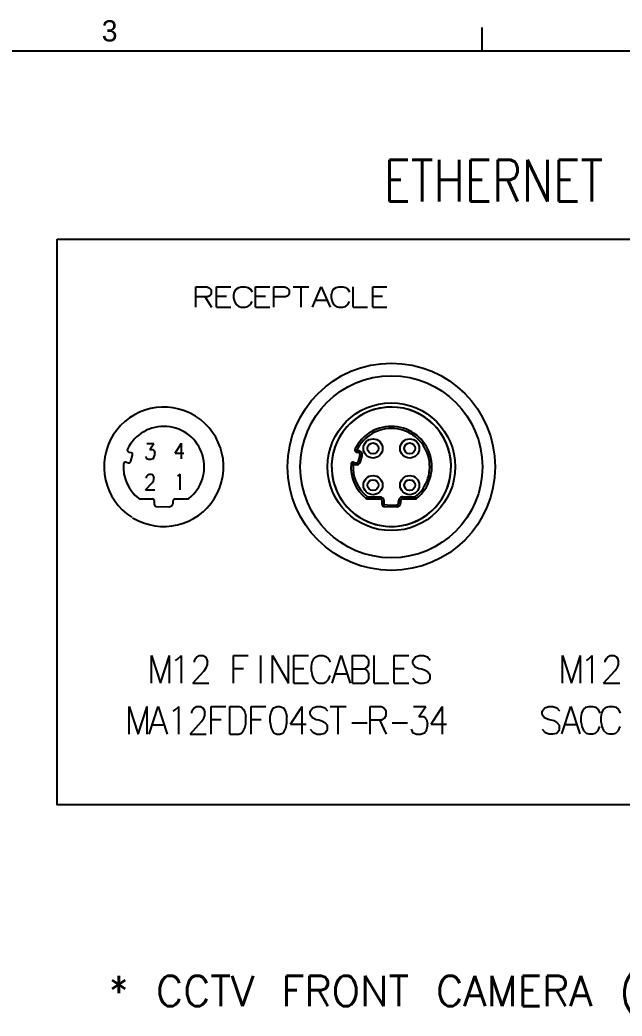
# Model space of a CAD drawing. Header units: millimetres. Extents: x 1063 to 1621, y 404 to 836.
# Drawn here: x 1434 to 1487.8, y 737.1 to 826.3 of the extents above; entities that cross this region are included whole.
import ezdxf
from ezdxf.enums import TextEntityAlignment as Align

# ---------------------------------------------------------------- set-up
doc = ezdxf.new("R2010")
doc.units = ezdxf.units.MM
doc.layers.add('현배선도', color=7, linetype='Continuous')
doc.styles.add('ROMANS', font='txt', dxfattribs={"height": 0.2})
doc.styles.get("Standard").update_dxf_attribs({"font": 'txt.shx', "bigfont": 'whgtxt.shx'})

msp = doc.modelspace()

# ---------------------------------------------------------------- linework, layer by layer
at = {"color": 6, "linetype": 'Continuous'}
msp.add_line((1475.307, 823.49), (1475.307, 825.594), dxfattribs=at)
at = {"color": 5, "linetype": 'Continuous'}
msp.add_line((1075.257, 823.49), (1608.657, 823.49), dxfattribs=at)
at = {"color": 7, "linetype": 'Continuous'}
for p, q in [((1449.692, 802.365), (1450.681, 802.365)), ((1449.692, 800.561), (1449.692, 802.365)), ((1450.681, 802.365), (1450.885, 802.278)), ((1450.885, 802.278), (1451.089, 802.074)), ((1451.089, 801.783), (1451.089, 802.074)), ((1451.554, 802.365), (1452.835, 802.365)), ((1451.554, 800.561), (1451.554, 802.365)), ((1453.097, 801.667), (1453.155, 801.929)), ((1453.155, 801.929), (1453.3, 802.162)), ((1453.3, 802.162), (1453.533, 802.307)), ((1453.533, 802.307), (1453.766, 802.365)), ((1453.766, 802.365), (1454.115, 802.365)), ((1454.115, 802.365), (1454.348, 802.307)), ((1454.348, 802.307), (1454.581, 802.162)), ((1454.581, 802.162), (1454.726, 801.929)), ((1455.046, 802.365), (1456.327, 802.365)), ((1455.046, 800.561), (1455.046, 802.365)), ((1456.676, 802.365), (1457.666, 802.365)), ((1456.676, 800.561), (1456.676, 802.365)), ((1457.666, 802.365), (1457.869, 802.278)), ((1457.869, 802.278), (1458.073, 802.074)), ((1458.073, 801.783), (1458.073, 802.074)), ((1458.422, 802.365), (1459.819, 802.365)), ((1459.121, 800.561), (1459.121, 802.365)), ((1460.139, 800.561), (1460.925, 802.365)), ((1460.925, 802.365), (1461.711, 800.561)), ((1461.827, 801.667), (1461.885, 801.929)), ((1461.885, 801.929), (1462.031, 802.162)), ((1462.031, 802.162), (1462.264, 802.307)), ((1462.264, 802.307), (1462.496, 802.365)), ((1462.496, 802.365), (1462.846, 802.365)), ((1462.846, 802.365), (1463.078, 802.307)), ((1463.078, 802.307), (1463.311, 802.162)), ((1463.311, 802.162), (1463.457, 801.929)), ((1463.777, 800.561), (1463.777, 802.365)), ((1465.523, 802.365), (1466.803, 802.365)), ((1465.523, 800.561), (1465.523, 802.365)), ((1449.692, 801.492), (1450.739, 801.492)), ((1450.507, 801.492), (1451.089, 800.561)), ((1450.739, 801.492), (1450.943, 801.609)), ((1450.943, 801.609), (1451.089, 801.783)), ((1451.554, 801.521), (1452.427, 801.521)), ((1453.097, 801.318), (1453.097, 801.667)), ((1453.097, 801.318), (1453.155, 801.056)), ((1453.155, 801.056), (1453.3, 800.794)), ((1454.581, 800.794), (1454.726, 801.056)), ((1455.046, 801.521), (1455.919, 801.521)), ((1456.676, 801.492), (1457.724, 801.492)), ((1457.724, 801.492), (1457.927, 801.609)), ((1457.927, 801.609), (1458.073, 801.783)), ((1460.401, 801.172), (1461.449, 801.172)), ((1461.827, 801.318), (1461.827, 801.667)), ((1461.827, 801.318), (1461.885, 801.056)), ((1461.885, 801.056), (1462.031, 800.794)), ((1463.311, 800.794), (1463.457, 801.056)), ((1465.523, 801.521), (1466.396, 801.521)), ((1451.554, 800.561), (1452.835, 800.561)), ((1453.3, 800.794), (1453.533, 800.619)), ((1453.533, 800.619), (1453.766, 800.561)), ((1453.766, 800.561), (1454.115, 800.561)), ((1454.115, 800.561), (1454.348, 800.619)), ((1454.348, 800.619), (1454.581, 800.794)), ((1455.046, 800.561), (1456.327, 800.561)), ((1462.031, 800.794), (1462.264, 800.619)), ((1462.264, 800.619), (1462.496, 800.561)), ((1462.496, 800.561), (1462.846, 800.561)), ((1462.846, 800.561), (1463.078, 800.619)), ((1463.078, 800.619), (1463.311, 800.794)), ((1463.777, 800.561), (1465.057, 800.561)), ((1465.523, 800.561), (1466.803, 800.561)), ((1445.313, 788.335), (1445.941, 788.335)), ((1445.585, 787.814), (1445.941, 788.335)), ((1445.585, 787.814), (1445.822, 787.814)), ((1445.822, 787.814), (1445.924, 787.746)), ((1445.924, 787.746), (1445.975, 787.678)), ((1445.975, 787.678), (1446.026, 787.475)), ((1447.848, 787.476), (1448.425, 788.382)), ((1448.425, 786.978), (1448.425, 788.382)), ((1463.939, 787.839), (1464.105, 787.758)), ((1464.057, 787.579), (1464.105, 787.758)), ((1464.106, 787.758), (1464.314, 787.702)), ((1464.266, 787.523), (1464.314, 787.702)), ((1443.694, 787.579), (1443.903, 787.523)), ((1443.89, 786.758), (1444.034, 787.295)), ((1445.194, 787.181), (1445.245, 787.067)), ((1445.245, 787.067), (1445.296, 786.999)), ((1445.296, 786.999), (1445.483, 786.932)), ((1445.483, 786.932), (1445.67, 786.932)), ((1445.67, 786.932), (1445.873, 786.999)), ((1445.873, 786.999), (1445.975, 787.135)), ((1445.975, 787.135), (1446.026, 787.339)), ((1446.026, 787.339), (1446.026, 787.475)), ((1447.848, 787.476), (1448.629, 787.476)), ((1464.057, 787.579), (1464.266, 787.523)), ((1464.254, 786.758), (1464.398, 787.295)), ((1464.254, 786.758), (1464.433, 786.71)), ((1464.398, 787.295), (1464.577, 787.247)), ((1464.433, 786.71), (1464.577, 787.247)), ((1443.453, 786.682), (1443.662, 786.626)), ((1463.584, 786.516), (1463.769, 786.503)), ((1463.769, 786.503), (1463.817, 786.682)), ((1463.769, 786.503), (1463.978, 786.447)), ((1463.817, 786.682), (1464.026, 786.626)), ((1463.978, 786.447), (1464.026, 786.626)), ((1445.287, 785.314), (1445.355, 785.45)), ((1445.287, 785.246), (1445.287, 785.314)), ((1445.355, 785.45), (1445.406, 785.518)), ((1445.406, 785.518), (1445.525, 785.586)), ((1445.525, 785.586), (1445.728, 785.586)), ((1445.728, 785.586), (1445.847, 785.518)), ((1445.779, 784.816), (1445.898, 784.997)), ((1445.847, 785.518), (1445.898, 785.427)), ((1445.898, 785.427), (1445.949, 785.269)), ((1445.898, 784.997), (1445.949, 785.133)), ((1445.949, 785.133), (1445.949, 785.269)), ((1448.095, 785.418), (1448.281, 785.599)), ((1448.281, 784.196), (1448.281, 785.599)), ((1445.202, 784.183), (1445.779, 784.816)), ((1445.202, 784.183), (1446.017, 784.183)), ((1444.698, 783.381), (1445.81, 783.381)), ((1445.995, 782.886), (1445.995, 783.195)), ((1447.666, 783.043), (1447.666, 783.195)), ((1447.851, 783.381), (1448.963, 783.381)), ((1464.947, 783.421), (1465.062, 783.566)), ((1465.062, 783.381), (1465.062, 783.566)), ((1465.062, 783.566), (1466.174, 783.566)), ((1465.062, 783.381), (1466.174, 783.381)), ((1466.174, 783.381), (1466.174, 783.566)), ((1466.359, 782.886), (1466.359, 783.195)), ((1466.359, 783.195), (1466.545, 783.195)), ((1466.545, 782.886), (1466.545, 783.195)), ((1467.844, 783.043), (1467.844, 783.195)), ((1467.844, 783.195), (1468.03, 783.195)), ((1468.03, 783.043), (1468.03, 783.195)), ((1468.215, 783.381), (1468.215, 783.566)), ((1468.215, 783.566), (1469.327, 783.566)), ((1468.215, 783.381), (1469.327, 783.381)), ((1469.327, 783.381), (1469.327, 783.566)), ((1469.327, 783.566), (1469.442, 783.421)), ((1446.146, 782.703), (1447.348, 782.675)), ((1466.359, 782.886), (1466.545, 782.886)), ((1466.51, 782.703), (1466.545, 782.886)), ((1466.51, 782.703), (1467.712, 782.675)), ((1467.685, 782.859), (1467.712, 782.675)), ((1467.844, 783.043), (1468.03, 783.043)), ((1445.736, 769.357), (1446.544, 766.882)), ((1445.736, 766.882), (1445.736, 769.357)), ((1446.544, 766.882), (1447.353, 769.357)), ((1447.353, 766.882), (1447.353, 769.357)), ((1447.892, 768.917), (1448.071, 769.037)), ((1448.071, 769.037), (1448.4, 769.357)), ((1448.4, 766.882), (1448.4, 769.357)), ((1449.568, 768.878), (1449.688, 769.117)), ((1449.568, 768.758), (1449.568, 768.878)), ((1449.688, 769.117), (1449.778, 769.237)), ((1449.778, 769.237), (1449.987, 769.357)), ((1449.987, 769.357), (1450.347, 769.357)), ((1450.347, 769.357), (1450.556, 769.237)), ((1450.556, 769.237), (1450.646, 769.077)), ((1450.646, 769.077), (1450.736, 768.798)), ((1453.071, 769.357), (1454.388, 769.357)), ((1453.071, 766.882), (1453.071, 769.357)), ((1455.526, 766.882), (1455.526, 769.357)), ((1456.544, 766.882), (1456.544, 769.357)), ((1456.544, 769.357), (1457.981, 766.882)), ((1457.981, 766.882), (1457.981, 769.357)), ((1458.46, 769.357), (1459.778, 769.357)), ((1458.46, 766.882), (1458.46, 769.357)), ((1460.107, 768.758), (1460.257, 769.077)), ((1460.257, 769.077), (1460.496, 769.277)), ((1460.496, 769.277), (1460.736, 769.357)), ((1460.736, 769.357), (1461.095, 769.357)), ((1461.095, 769.357), (1461.334, 769.277)), ((1461.334, 769.277), (1461.574, 769.077)), ((1461.574, 769.077), (1461.724, 768.758)), ((1461.903, 766.882), (1462.712, 769.357)), ((1462.712, 769.357), (1463.52, 766.882)), ((1463.73, 769.357), (1464.747, 769.357)), ((1463.73, 766.882), (1463.73, 769.357)), ((1464.747, 769.357), (1464.957, 769.237)), ((1464.957, 769.237), (1465.167, 768.957)), ((1465.167, 768.558), (1465.167, 768.957)), ((1465.646, 766.882), (1465.646, 769.357)), ((1467.442, 769.357), (1468.759, 769.357)), ((1467.442, 766.882), (1467.442, 769.357)), ((1469.119, 768.917), (1469.358, 769.237)), ((1469.119, 768.638), (1469.119, 768.917)), ((1469.358, 769.237), (1469.717, 769.357)), ((1469.717, 769.357), (1470.077, 769.357)), ((1470.077, 769.357), (1470.436, 769.237)), ((1470.436, 769.237), (1470.675, 768.957)), ((1482.51, 769.362), (1483.318, 766.887)), ((1482.51, 766.887), (1482.51, 769.362)), ((1483.318, 766.887), (1484.127, 769.362)), ((1484.127, 766.887), (1484.127, 769.362)), ((1484.666, 768.923), (1484.845, 769.043)), ((1484.845, 769.043), (1485.175, 769.362)), ((1485.175, 766.887), (1485.175, 769.362)), ((1486.342, 768.883), (1486.462, 769.122)), ((1486.342, 768.763), (1486.342, 768.883)), ((1486.462, 769.122), (1486.552, 769.242)), ((1486.552, 769.242), (1486.761, 769.362)), ((1486.761, 769.362), (1487.121, 769.362)), ((1487.121, 769.362), (1487.33, 769.242)), ((1487.33, 769.242), (1487.42, 769.082)), ((1487.42, 769.082), (1487.51, 768.803)), ((1449.418, 766.882), (1450.436, 767.999)), ((1450.436, 767.999), (1450.646, 768.319)), ((1450.646, 768.319), (1450.736, 768.558)), ((1450.736, 768.558), (1450.736, 768.798)), ((1453.071, 768.199), (1453.969, 768.199)), ((1458.46, 768.199), (1459.358, 768.199)), ((1460.047, 768.398), (1460.107, 768.758)), ((1460.047, 767.919), (1460.047, 768.398)), ((1463.73, 768.159), (1464.807, 768.159)), ((1464.807, 768.159), (1465.017, 768.319)), ((1464.807, 768.159), (1465.017, 767.999)), ((1465.017, 768.319), (1465.167, 768.558)), ((1465.017, 767.999), (1465.167, 767.68)), ((1467.442, 768.199), (1468.34, 768.199)), ((1469.119, 768.638), (1469.328, 768.359)), ((1469.328, 768.359), (1469.658, 768.199)), ((1469.658, 768.199), (1469.897, 768.159)), ((1469.897, 768.159), (1470.167, 768.079)), ((1470.167, 768.079), (1470.436, 767.919)), ((1486.193, 766.887), (1487.21, 768.005)), ((1487.21, 768.005), (1487.42, 768.324)), ((1487.42, 768.324), (1487.51, 768.564)), ((1487.51, 768.564), (1487.51, 768.803)), ((1460.047, 767.919), (1460.107, 767.56)), ((1460.107, 767.56), (1460.257, 767.201)), ((1460.257, 767.201), (1460.496, 766.961)), ((1461.334, 766.961), (1461.574, 767.201)), ((1461.574, 767.201), (1461.724, 767.56)), ((1462.173, 767.72), (1463.25, 767.72)), ((1464.957, 767.001), (1465.167, 767.281)), ((1465.167, 767.281), (1465.167, 767.68)), ((1469.119, 767.321), (1469.358, 767.041)), ((1470.436, 767.919), (1470.675, 767.64)), ((1470.436, 766.961), (1470.675, 767.281)), ((1470.675, 767.281), (1470.675, 767.64)), ((1449.418, 766.882), (1450.856, 766.882)), ((1458.46, 766.882), (1459.778, 766.882)), ((1460.496, 766.961), (1460.736, 766.882)), ((1460.736, 766.882), (1461.095, 766.882)), ((1461.095, 766.882), (1461.334, 766.961)), ((1463.73, 766.882), (1464.747, 766.882)), ((1464.747, 766.882), (1464.957, 767.001)), ((1465.646, 766.882), (1466.963, 766.882)), ((1467.442, 766.882), (1468.759, 766.882)), ((1469.358, 767.041), (1469.717, 766.882)), ((1469.717, 766.882), (1470.077, 766.882)), ((1470.077, 766.882), (1470.436, 766.961)), ((1486.193, 766.887), (1487.63, 766.887)), ((1443.72, 764.802), (1444.528, 762.327)), ((1443.72, 762.327), (1443.72, 764.802)), ((1444.528, 762.327), (1445.337, 764.802)), ((1445.337, 762.327), (1445.337, 764.802)), ((1445.516, 762.327), (1446.325, 764.802)), ((1446.325, 764.802), (1447.133, 762.327)), ((1447.672, 764.363), (1447.852, 764.482)), ((1447.852, 764.482), (1448.181, 764.802)), ((1448.181, 762.327), (1448.181, 764.802)), ((1449.349, 764.323), (1449.468, 764.562)), ((1449.468, 764.562), (1449.558, 764.682)), ((1449.558, 764.682), (1449.768, 764.802)), ((1449.768, 764.802), (1450.127, 764.802)), ((1450.127, 764.802), (1450.337, 764.682)), ((1450.337, 764.682), (1450.426, 764.522)), ((1450.426, 764.522), (1450.516, 764.243)), ((1451.055, 764.802), (1452.372, 764.802)), ((1451.055, 762.327), (1451.055, 764.802)), ((1452.732, 764.802), (1453.57, 764.802)), ((1452.732, 762.327), (1452.732, 764.802)), ((1453.57, 764.802), (1453.78, 764.722)), ((1453.78, 764.722), (1453.959, 764.522)), ((1453.959, 764.522), (1454.079, 764.283)), ((1454.648, 764.802), (1455.965, 764.802)), ((1454.648, 762.327), (1454.648, 764.802)), ((1456.444, 764.283), (1456.654, 764.682)), ((1456.654, 764.682), (1456.983, 764.802)), ((1456.983, 764.802), (1457.223, 764.802)), ((1457.223, 764.802), (1457.552, 764.682)), ((1457.552, 764.682), (1457.762, 764.283)), ((1458.181, 763.205), (1459.199, 764.802)), ((1459.199, 762.327), (1459.199, 764.802)), ((1459.917, 764.363), (1460.157, 764.682)), ((1460.157, 764.682), (1460.516, 764.802)), ((1460.516, 764.802), (1460.875, 764.802)), ((1460.875, 764.802), (1461.235, 764.682)), ((1461.235, 764.682), (1461.474, 764.403)), ((1461.714, 764.802), (1463.151, 764.802)), ((1462.432, 762.327), (1462.432, 764.802)), ((1465.306, 764.802), (1466.324, 764.802)), ((1465.306, 762.327), (1465.306, 764.802)), ((1466.324, 764.802), (1466.534, 764.682)), ((1466.534, 764.682), (1466.743, 764.403)), ((1466.743, 764.003), (1466.743, 764.403)), ((1469.169, 764.802), (1470.276, 764.802)), ((1469.648, 763.884), (1470.276, 764.802)), ((1470.755, 763.205), (1471.773, 764.802)), ((1471.773, 762.327), (1471.773, 764.802)), ((1480.684, 764.368), (1480.924, 764.687)), ((1480.924, 764.687), (1481.283, 764.807)), ((1481.283, 764.807), (1481.642, 764.807)), ((1481.642, 764.807), (1482.002, 764.687)), ((1482.002, 764.687), (1482.241, 764.408)), ((1482.451, 762.332), (1483.259, 764.807)), ((1483.259, 764.807), (1484.067, 762.332)), ((1484.247, 764.208), (1484.397, 764.528)), ((1484.397, 764.528), (1484.636, 764.727)), ((1484.636, 764.727), (1484.876, 764.807)), ((1484.876, 764.807), (1485.235, 764.807)), ((1485.235, 764.807), (1485.475, 764.727)), ((1485.475, 764.727), (1485.714, 764.528)), ((1485.714, 764.528), (1485.864, 764.208)), ((1486.043, 764.208), (1486.193, 764.528)), ((1486.193, 764.528), (1486.433, 764.727)), ((1486.433, 764.727), (1486.672, 764.807)), ((1486.672, 764.807), (1487.031, 764.807)), ((1487.031, 764.807), (1487.271, 764.727)), ((1487.271, 764.727), (1487.511, 764.528)), ((1487.511, 764.528), (1487.66, 764.208)), ((1449.349, 764.203), (1449.349, 764.323)), ((1450.217, 763.444), (1450.426, 763.764)), ((1450.426, 763.764), (1450.516, 764.003)), ((1450.516, 764.003), (1450.516, 764.243)), ((1451.055, 763.644), (1451.953, 763.644)), ((1454.079, 764.283), (1454.169, 763.923)), ((1454.169, 763.245), (1454.169, 763.923)), ((1454.648, 763.644), (1455.546, 763.644)), ((1456.354, 763.884), (1456.444, 764.283)), ((1456.354, 763.365), (1456.354, 763.884)), ((1457.762, 764.283), (1457.851, 763.884)), ((1457.851, 763.325), (1457.851, 763.884)), ((1459.917, 764.083), (1459.917, 764.363)), ((1459.917, 764.083), (1460.127, 763.804)), ((1460.127, 763.804), (1460.456, 763.644)), ((1460.456, 763.644), (1460.696, 763.604)), ((1460.696, 763.604), (1460.965, 763.524)), ((1460.965, 763.524), (1461.235, 763.365)), ((1465.306, 763.604), (1466.384, 763.604)), ((1466.145, 763.604), (1466.743, 762.327)), ((1466.384, 763.604), (1466.594, 763.764)), ((1466.594, 763.764), (1466.743, 764.003)), ((1469.648, 763.884), (1470.067, 763.884)), ((1470.067, 763.884), (1470.246, 763.764)), ((1470.246, 763.764), (1470.336, 763.644)), ((1470.336, 763.644), (1470.426, 763.285)), ((1480.684, 764.089), (1480.684, 764.368)), ((1480.684, 764.089), (1480.894, 763.809)), ((1480.894, 763.809), (1481.223, 763.649)), ((1481.223, 763.649), (1481.463, 763.61)), ((1481.463, 763.61), (1481.732, 763.53)), ((1481.732, 763.53), (1482.002, 763.37)), ((1484.187, 763.849), (1484.247, 764.208)), ((1484.187, 763.37), (1484.187, 763.849)), ((1485.984, 763.849), (1486.043, 764.208)), ((1485.984, 763.37), (1485.984, 763.849)), ((1445.786, 763.165), (1446.864, 763.165)), ((1449.199, 762.327), (1450.217, 763.444)), ((1453.78, 762.407), (1453.959, 762.646)), ((1453.959, 762.646), (1454.079, 762.886)), ((1454.079, 762.886), (1454.169, 763.245)), ((1456.354, 763.365), (1456.444, 762.846)), ((1456.444, 762.846), (1456.654, 762.446)), ((1457.552, 762.446), (1457.762, 762.846)), ((1457.762, 762.846), (1457.851, 763.325)), ((1458.181, 763.205), (1459.558, 763.205)), ((1459.917, 762.766), (1460.157, 762.486)), ((1461.235, 763.365), (1461.474, 763.085)), ((1461.235, 762.407), (1461.474, 762.726)), ((1461.474, 762.726), (1461.474, 763.085)), ((1463.66, 763.325), (1465.037, 763.325)), ((1467.252, 763.325), (1468.63, 763.325)), ((1468.959, 762.766), (1469.049, 762.566)), ((1470.157, 762.446), (1470.336, 762.686)), ((1470.336, 762.686), (1470.426, 763.045)), ((1470.426, 763.045), (1470.426, 763.285)), ((1470.755, 763.205), (1472.133, 763.205)), ((1480.684, 762.771), (1480.924, 762.492)), ((1482.002, 763.37), (1482.241, 763.091)), ((1482.002, 762.412), (1482.241, 762.731)), ((1482.241, 762.731), (1482.241, 763.091)), ((1482.72, 763.17), (1483.798, 763.17)), ((1484.187, 763.37), (1484.247, 763.011)), ((1484.247, 763.011), (1484.397, 762.651)), ((1484.397, 762.651), (1484.636, 762.412)), ((1485.475, 762.412), (1485.714, 762.651)), ((1485.714, 762.651), (1485.864, 763.011)), ((1485.984, 763.37), (1486.043, 763.011)), ((1486.043, 763.011), (1486.193, 762.651)), ((1486.193, 762.651), (1486.433, 762.412)), ((1487.271, 762.412), (1487.511, 762.651)), ((1487.511, 762.651), (1487.66, 763.011)), ((1449.199, 762.327), (1450.636, 762.327)), ((1452.732, 762.327), (1453.57, 762.327)), ((1453.54, 762.327), (1453.78, 762.407)), ((1456.654, 762.446), (1456.983, 762.327)), ((1456.983, 762.327), (1457.223, 762.327)), ((1457.223, 762.327), (1457.552, 762.446)), ((1460.157, 762.486), (1460.516, 762.327)), ((1460.516, 762.327), (1460.875, 762.327)), ((1460.875, 762.327), (1461.235, 762.407)), ((1469.049, 762.566), (1469.139, 762.446)), ((1469.139, 762.446), (1469.468, 762.327)), ((1469.468, 762.327), (1469.797, 762.327)), ((1469.797, 762.327), (1470.157, 762.446)), ((1480.924, 762.492), (1481.283, 762.332)), ((1481.283, 762.332), (1481.642, 762.332)), ((1481.642, 762.332), (1482.002, 762.412)), ((1484.636, 762.412), (1484.876, 762.332)), ((1484.876, 762.332), (1485.235, 762.332)), ((1485.235, 762.332), (1485.475, 762.412)), ((1486.433, 762.412), (1486.672, 762.332)), ((1486.672, 762.332), (1487.031, 762.332)), ((1487.031, 762.332), (1487.271, 762.412))]:
    msp.add_line(p, q, dxfattribs=at)
msp.add_lwpolyline([(1437.282, 806.65), (1523.653, 806.65), (1523.653, 755.986), (1437.282, 755.986)], close=True)
for centre, radius in [((1467.194, 786.258), 9.281), ((1467.194, 786.258), 8.153), ((1467.194, 786.258), 5.717), ((1467.194, 786.258), 5.717), ((1465.552, 787.901), 0.859), ((1468.837, 787.901), 0.859), ((1465.552, 787.901), 0.487), ((1468.837, 787.901), 0.487), ((1465.552, 784.615), 0.859), ((1465.552, 784.615), 0.487), ((1468.837, 784.615), 0.859), ((1468.837, 784.615), 0.487)]:
    msp.add_circle(centre, radius, dxfattribs=at)
for centre, radius, start, end in [((1446.831, 786.258), 5.346, 238.47778, 237.60841), ((1467.194, 786.258), 5.346, 273.98208, 266.01792), ((1467.194, 786.258), 5.346, 273.98208, 266.01792), ((1467.194, 786.258), 5.346, 245.29996, 237.60841), ((1446.831, 786.258), 3.62, 308.39167, 154.09453), ((1467.194, 786.258), 3.62, 308.39167, 154.09453), ((1467.194, 786.258), 3.434, 308.39167, 154.09444), ((1443.742, 787.758), 0.186, 154.09453, 255.00001), ((1464.105, 787.758), 0.186, 154.09453, 255.00001), ((1464.218, 787.343), 0.371, 345.00001, 75), ((1443.71, 786.806), 0.186, 255.00001, 345.00001), ((1443.855, 787.343), 0.186, 345.00001, 75), ((1464.074, 786.806), 0.371, 255.00001, 345.00001), ((1464.074, 786.806), 0.186, 255.00001, 345.00001), ((1464.218, 787.343), 0.186, 345.00001, 75), ((1446.831, 786.258), 3.62, 175.90547, 231.60833), ((1443.405, 786.503), 0.186, 75, 175.90547), ((1467.194, 786.258), 3.62, 175.90547, 231.60833), ((1463.769, 786.503), 0.186, 75, 175.90547), ((1467.194, 786.258), 3.434, 175.90559, 231.60833), ((1444.698, 783.566), 0.186, 231.60833, 270), ((1445.81, 783.195), 0.186, 0, 90), ((1447.851, 783.195), 0.186, 90, 180.00001), ((1448.963, 783.566), 0.186, 270, 308.39167), ((1465.062, 783.566), 0.186, 231.60833, 270), ((1466.174, 783.195), 0.371, 0, 90), ((1466.174, 783.195), 0.186, 0, 90), ((1468.215, 783.195), 0.371, 90, 180.00001), ((1468.215, 783.195), 0.186, 90, 180.00001), ((1469.327, 783.566), 0.186, 270, 308.39167), ((1446.181, 782.886), 0.186, 180.00001, 259.09453), ((1447.295, 783.043), 0.371, 278.21322, 0), ((1466.545, 782.886), 0.186, 180.00001, 259.09453), ((1467.194, 786.258), 3.434, 259.09453, 278.21322), ((1467.659, 783.043), 0.186, 278.21322, 0), ((1467.659, 783.043), 0.371, 278.21322, 0)]:
    msp.add_arc(centre, radius, start, end, dxfattribs=at)

# ---------------------------------------------------------------- texts
at = {"color": 4}
msp.add_text('* CCTV FRONT CAMERA (CAM1)', height=2.7, dxfattribs=at).set_placement((1471.164, 739.325), align=Align.MIDDLE_CENTER)
at = {"color": 4, "insert": (1441.982, 825.278), "char_height": 1.9, "attachment_point": 5, "style": 'ROMANS'}
msp.add_mtext('{\\fﾱﾼﾸﾲￃﾼ|b0|i0|c129|p49;3 }', dxfattribs=at)
at = {"layer": '현배선도', "color": 4, "width": 0.8}
msp.add_text('ETHERNET', height=3.72, dxfattribs=at).set_placement((1466.507, 810.009))

doc.saveas('drawing.dxf')
